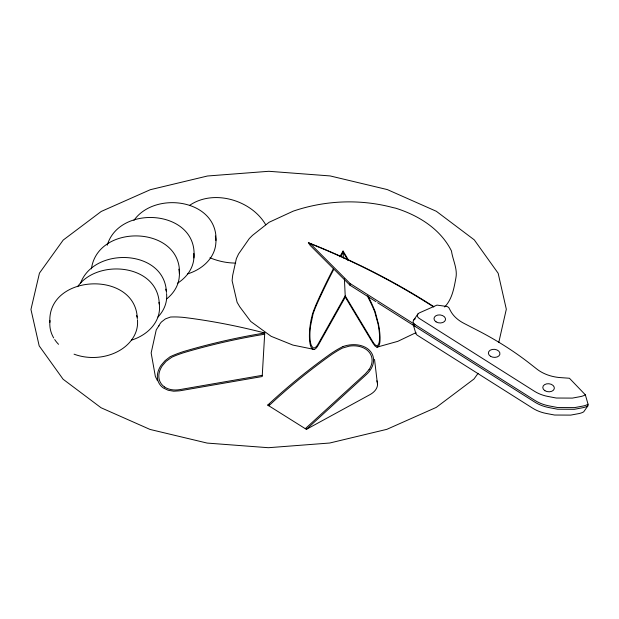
<?xml version="1.0" encoding="UTF-8"?>
<svg xmlns="http://www.w3.org/2000/svg" width="619" height="619" viewBox="0 0 619 619"><rect width="100%" height="100%" fill="white"/><g stroke="black" fill="none" stroke-linecap="round" stroke-linejoin="round"><path stroke-width="0.93" d="M264.739 332.999L262.193 376.538L179.781 390.813L173.722 391.208L168.159 390.256L163.462 388.028A25.147 18.276 -27 0 1 161.095 365.326L165.064 360.668L170.117 356.745A78.814 57.265 -27 0 1 177.73 353.55L181.599 352.18A78.706 57.188 -27 0 1 185.507 350.965L190.667 349.472A521.167 378.704 -27 0 1 264.739 332.999A520.092 386.403 28.5 0 0 190.923 318.336L185.777 317.671A78.543 58.356 28.5 0 0 181.893 317.253L178.032 317.005A78.652 58.434 28.5 0 0 170.449 317.044L165.405 318.901L161.443 321.981A25.201 18.725 28.5 0 0 158.828 326.066M349.952 285.212L350.114 283.541L310.289 243.669L308.355 242.648L310.127 245.341L349.952 285.212L376.012 301.693M415.713 332.968A4.991 3.466 5.6 0 0 417.469 335.336L532.727 408.223A30.865 21.433 5.6 0 0 546.438 413.484L554.593 415.032L570.733 415.109L578.773 413.608A14.036 9.749 5.6 0 0 583.694 411.828L587.888 405.878L588.05 404.215L585.35 394.829L569.434 378.248L560.721 377.629A33.883 23.53 5.6 0 1 536.905 369.102L530.421 364.011A308.657 214.321 5.6 0 0 478.162 330.685L463.925 323.335A35.198 24.443 5.6 0 1 450.601 311.001L448.767 307.558L447.204 306.521L436.975 305.105L419.442 312.843A4.991 3.466 5.6 0 0 419.117 318.328L534.375 391.216A30.865 21.433 5.6 0 0 548.086 396.477L556.249 398.025L572.382 398.102L580.421 396.601A14.036 9.749 5.6 0 0 585.35 394.829M498.79 342.4L506.319 309.221L498.163 273.273L474.262 239.855L436.333 211.288L387.293 189.576L330.159 175.935L268.839 171.293L207.504 175.997L150.332 189.693L101.222 211.458L63.208 240.064L39.454 273.118L30.95 309.461L39.175 345.859L63.099 379.23L101.036 407.743L150.053 429.447L207.148 443.08L268.429 447.707L329.726 443.018L386.86 429.331L436.225 407.41L473.961 379.029L478.085 373.327M80.416 283.517C93.763 246.107 165.049 249.024 166.434 292.485M91.419 268.87C97.825 221.973 184.222 225.726 179.301 276.314A43.903 34.184 -2.2 0 1 166.465 299.093M107.234 245.209C119.521 203.411 198.668 209.856 193.886 257.937M344.396 278.805L345.278 297.112L318.197 345.286A24.721 6.848 -81.1 0 1 312.44 349.015A25.131 6.964 -81.1 0 1 311.048 320.062L312.494 313.949A78.822 21.843 -81.1 0 1 314.862 307.558L316.085 304.571A78.822 21.843 -81.1 0 1 317.33 301.732L318.978 298.103A521.167 144.436 -81.1 0 1 333.347 268.762M77.576 286.674C97.64 258.231 158.1 264.073 159.269 303.937M133.928 220.364C155.531 189.801 220.101 199.705 215.845 243.151A43.903 34.184 -2.2 0 1 187.696 273.884M158.913 325.718L156.236 329.881L151.152 352.969L155.346 376.398L157.481 380.747M413.74 319.992L417.941 313.941M444.674 306.985C452.226 299.031 453.967 288.284 455.901 277.939C457.704 268.739 452.713 259.934 451.475 250.95C440.434 228.914 418.521 215.381 395.665 208.177L392.941 207.582C360.235 198.823 325.23 200.239 293.205 211.156L269.11 222.275L252.529 235.336L249.295 238.563L238.532 254.007L236.357 258.665L232.682 275.323L232.094 280.655L237.108 302.32L239.754 306.8L250.741 321.47L271.13 336.31L292.926 345.093L314.197 349.426M369.025 369.613L365.349 373.83L305.299 428.681M268.816 405.778L274.186 400.826A521.747 383.107 -18.7 0 1 325.811 358.734L330.074 355.67A77.352 56.793 -18.7 0 1 333.301 353.441L336.674 351.306A77.398 56.832 -18.7 0 1 342.485 348.056L349.325 346.122A23.383 17.17 -18.7 0 1 369.04 369.613M343.05 346.478A79.07 58.054 -18.7 0 0 335.893 350.416L332.473 352.575A79.008 58.016 -18.7 0 0 329.169 354.857L324.898 357.937A523.31 384.26 -18.7 0 0 267.748 405.105L306.374 429.362L366.494 374.433A24.922 18.299 -18.7 0 0 370.348 351.298A24.922 18.299 -18.7 0 0 343.065 346.524M189.708 205.307C213.803 188.826 251.554 200.216 265.721 224.774M306.374 429.362L369.752 394.76A24.938 14.616 0.9 0 0 376.855 380.801M416.014 332.643L397.824 341.332L376.894 347.174L375.075 346.036L373.056 343.321L345.278 297.112M376.894 347.174L378.379 346.655L379.439 344.512A25.201 6.074 77.2 0 0 378.449 324.031L375.184 311.705A78.667 18.972 77.2 0 0 372.561 305.492L371.238 302.59A78.551 18.941 77.2 0 0 369.907 299.851L368.143 296.339M262.263 375.323L179.943 389.583A23.251 16.891 -27 0 1 164.569 386.991M264.669 334.198L257.264 335.452A519.62 377.575 -27 0 0 190.791 350.64L185.654 352.126A77.05 55.989 -27 0 0 181.831 353.31L178.009 354.664A77.143 56.058 -27 0 0 171.796 357.225L166.07 361.341L162.348 365.705A23.568 17.123 -27 0 0 164.569 386.991M310.289 243.669L318.243 246.896A616.276 427.922 5.6 0 1 349.797 260.769L360.072 265.667A616.137 427.83 5.6 0 1 428.309 303.573L433.718 306.993M433.787 306.614L429.16 303.681A616.137 427.83 5.6 0 0 360.923 265.775L350.64 260.878A616.292 427.938 5.6 0 0 308.355 242.648M350.114 283.541L534.971 400.454A32.142 22.315 5.6 0 0 549.254 405.932L557.75 407.542L574.548 407.619L582.92 406.064A14.616 10.152 5.6 0 0 588.05 404.215M377.636 302.722L534.816 402.118A32.142 22.315 5.6 0 0 549.092 407.604L557.587 409.213L574.386 409.291L582.758 407.728A14.616 10.152 5.6 0 0 587.888 405.878M413.128 324.31L415.852 333.494M374.526 359.376L377.528 384.608M137.31 318.723C136.025 269.814 47.137 273.567 49.86 322.329M339.816 256.777A521.167 144.436 -81.1 0 1 343.065 251.035L343.398 257.991M137.433 319.775A43.903 34.184 -2.2 0 1 118.306 351.228A43.903 34.184 -2.2 0 1 74.071 354.176M58.55 344.311A43.903 34.184 -2.2 0 1 54.681 339.545M53.691 337.959A43.903 34.184 -2.2 0 1 50.023 320.557M136.582 315.365A43.903 34.184 -2.2 0 1 137.016 317.114M158.967 302.32A43.903 34.184 -2.2 0 1 131.336 340.195M166.557 293.545A43.903 34.184 -2.2 0 1 157.946 317.021M165.706 289.135A43.903 34.184 -2.2 0 1 166.14 290.876M178.783 269.172A43.903 34.184 -2.2 0 1 179.34 273.637M193.793 253.465A43.903 34.184 -2.2 0 1 177.359 283.34M215.327 236.009A43.903 34.184 -2.2 0 1 215.876 240.474M235.707 263.06A43.903 27.607 17.9 0 1 209.942 257.759M414.962 324.557A5.192 3.606 5.6 0 1 414.173 319.551M414.699 319.164A5.192 3.606 5.6 0 1 415.31 318.847M414.8 326.228A5.192 3.606 5.6 0 1 413.391 324.843M267.748 405.105A529.508 310.281 0.9 0 1 269.358 404.207M343.065 251.035A520.099 125.433 77.2 0 1 348.056 259.353M348.11 260.622A518.621 125.077 77.2 0 0 343.127 252.312A519.689 144.026 -81.1 0 0 340.69 256.599M367.299 295.843A518.621 125.077 77.2 0 1 368.143 297.499L369.891 300.996A76.895 18.547 77.2 0 1 371.191 303.681L372.506 306.537A77.011 18.57 77.2 0 1 374.65 311.566L378.047 323.946A23.615 5.695 77.2 0 1 378.967 343.143L377.977 345.147A23.213 5.602 77.2 0 1 372.963 341.982L345.216 295.836L318.166 343.947A23.243 6.445 -81.1 0 1 312.742 347.491L311.396 345.564A23.599 6.538 -81.1 0 1 310.475 326.368L313.098 313.771A77.158 21.379 -81.1 0 1 315.032 308.595L316.239 305.647A77.058 21.356 -81.1 0 1 317.462 302.877L319.102 299.256A519.689 144.026 -81.1 0 1 333.432 270M544.867 390.674A5.803 4.031 5.6 0 0 554.276 388.732A5.803 4.031 5.6 0 0 546.569 383.865A5.803 4.031 5.6 0 0 544.867 390.674M436.062 321.857A5.803 4.031 5.6 0 0 445.463 319.915A5.803 4.031 5.6 0 0 437.765 315.056A5.803 4.031 5.6 0 0 436.062 321.857M490.465 356.265A5.803 4.031 5.6 0 0 499.873 354.323A5.803 4.031 5.6 0 0 492.167 349.456A5.803 4.031 5.6 0 0 490.465 356.265"/></g></svg>
